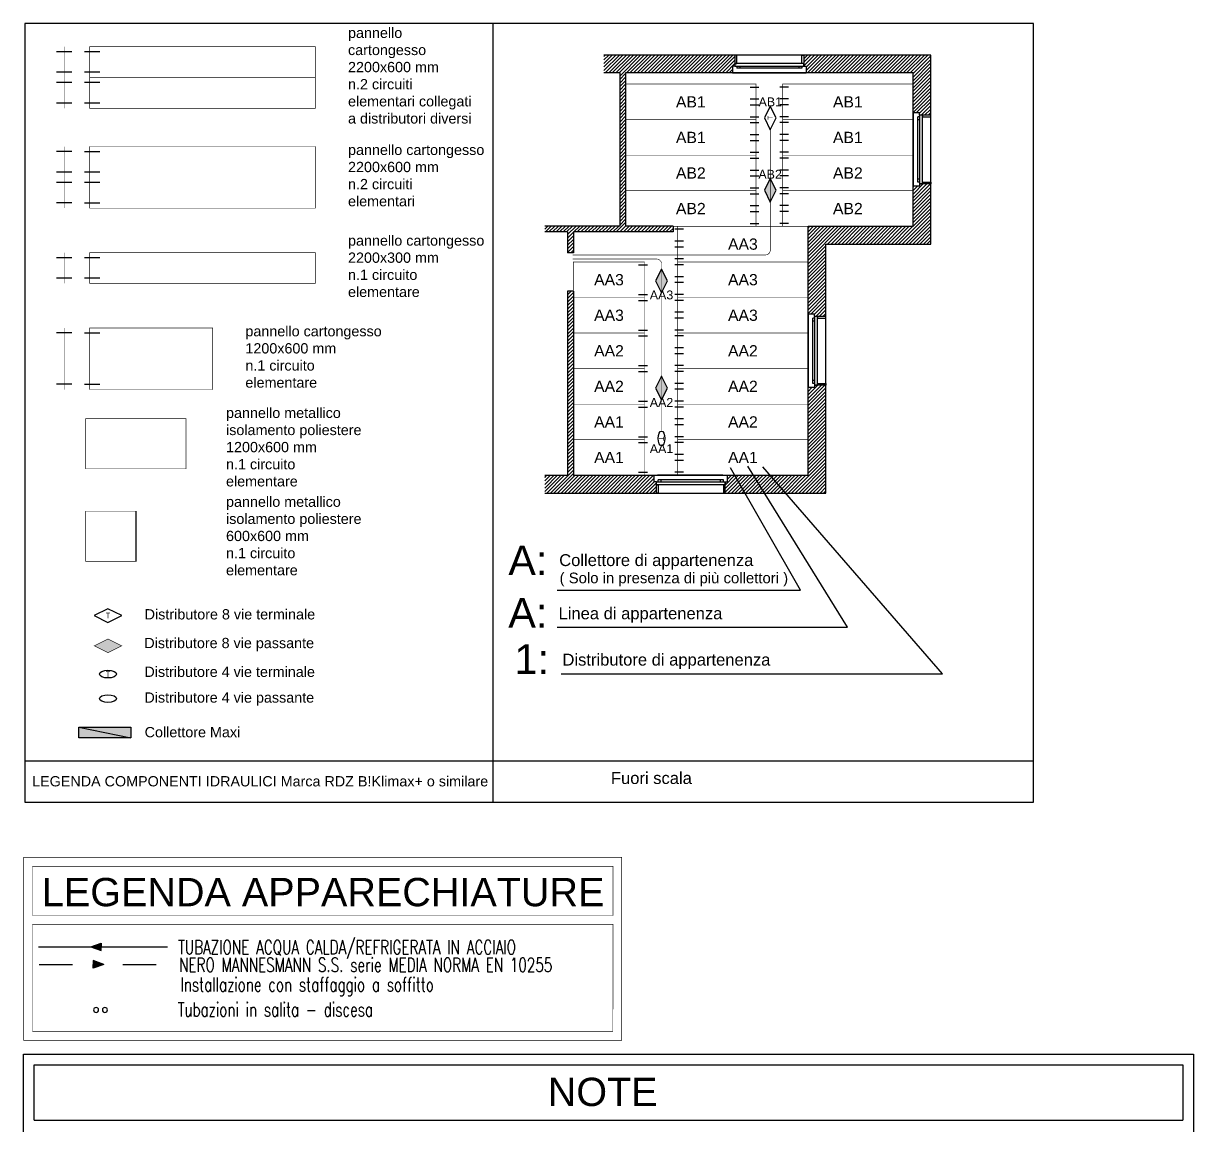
# Model space of a CAD drawing. Header units: millimetres. Extents: x 24747 to 137666, y -34589 to 43444.
# Drawn here: x 130200 to 134400, y 6826 to 10781 of the extents above; entities that cross this region are included whole.
import ezdxf
from ezdxf.enums import TextEntityAlignment as Align

# ---------------------------------------------------------------- set-up
doc = ezdxf.new("R2010")
doc.units = ezdxf.units.MM
doc.header["$LTSCALE"] = 10
for name, pattern in [('ACAD_ISO03W100', [30, 12, -18]), ('CONTINUA', [0]), ('TRATTEGGIATA', [19.049999999999997, 12.7, -6.35])]:
    doc.linetypes.add(name, pattern=pattern)
doc.layers.add('Pannelli', color=7, linetype='Continuous')
doc.styles.add('2', font='swisse.ttf')
doc.styles.add('ARIAL', font='arial.ttf')
doc.styles.add('ROMANS', font='romans')
doc.styles.get("Standard").update_dxf_attribs({"font": 'verdana.ttf'})

# ---------------------------------------------------------------- blocks, each defined once
blk = doc.blocks.new('FF')
at = {"linetype": 'CONTINUA'}
h = blk.add_hatch(color=1, dxfattribs=at)
h.paths.add_polyline_path([(-313.64443167183, -73.56078859161433), (-313.5919244399108, -73.56078859161433), (-313.5919244399108, -73.41320498281043)])
h.paths.add_polyline_path([(-313.5919244399108, -73.41320498281043), (-313.5919244399108, -73.56078859161433), (-313.5394172079917, -73.56078859161433)])
at = {"color": 1, "linetype": 'CONTINUA'}
for p, q in [((-313.5919244399108, -73.41320498281043), (-313.64443167183, -73.56078859161433)), ((-313.5919244399108, -73.41320498281043), (-313.5394172079917, -73.56078859161433)), ((-313.64443167183, -73.56078859161433), (-313.5919244399108, -73.56078859161433)), ((-313.5394172079917, -73.56078859161433), (-313.5919244399108, -73.56078859161433))]:
    blk.add_line(p, q, dxfattribs=at)

msp = doc.modelspace()

# ---------------------------------------------------------------- hatches: boundary and pattern name
at = {"layer": 'Pannelli'}
h = msp.add_hatch(dxfattribs=at)
h.set_pattern_fill('ANSI31', color=9, scale=2.835337213186576, style=0)
h.set_pattern_definition([(44.99999999999995, (127917.9634430216, 5952.973680935895), (-6.365513591003477, 6.36551359100347), [])])
h.paths.add_polyline_path([(132472.1281009751, 9095.646796941153), (132472.1281009751, 9136.05035222906), (132463.6220893355, 9136.05035222906), (132463.6220893355, 9159.441884237858), (132174.4176935947, 9159.441884237858), (132174.4176935947, 9819.695715436297), (132153.1526644957, 9819.695715436297), (132153.1526644957, 9159.441884237858), (132071.5012561918, 9159.441884237858), (132071.5012561918, 9095.646796941153)])
h.paths.add_polyline_path([(133080.3079331993, 9095.646796941153), (133080.3079331993, 9482.670326536543), (133039.9043779115, 9482.670326536543), (133039.9043779115, 9474.164314896996), (133016.5128459027, 9474.164314896996), (133016.5128459027, 9159.441884237858), (132727.3084501618, 9159.441884237858), (132727.3084501618, 9136.05035222906), (132718.8024385222, 9136.05035222906), (132718.8024385222, 9095.646796941153)])
h.paths.add_polyline_path([(133016.5128459027, 9737.850675723334), (133039.9043779115, 9737.850675723334), (133039.9043779115, 9729.344664083772), (133080.3079331993, 9729.344664083772), (133080.3079331993, 9988.778019085767), (133456.9625114331, 9988.778019085781), (133456.9625114331, 10204.60033737412), (133427.1914706946, 10204.60033737412), (133416.5589561452, 10204.60033737412), (133416.5589561452, 10196.09432573456), (133393.1674241363, 10196.09432573456), (133393.1674241363, 10052.57310638247), (133016.5128459027, 10052.57310638247)])
h.paths.add_polyline_path([(132174.4176935947, 10032.34600642529), (132531.8512656498, 10032.34600642529), (132531.8512656498, 10052.57310638247), (132361.7310328586, 10052.57310638247), (132361.7310328586, 10180.16328097456), (132361.7310328586, 10603.30190591298), (132745.6060480843, 10603.30190591298), (132745.6060480843, 10626.69343792178), (132754.1120597238, 10626.69343792178), (132754.1120597238, 10637.32595247123), (132754.1120597238, 10667.09699320969), (132283.7103084117, 10667.09699320969), (132283.7103084117, 10603.30190591299), (132340.4660037596, 10603.30190591298), (132340.4660037596, 10053.61103552419), (132071.5012561918, 10053.61103552419), (132071.5012561918, 10032.34600642529), (132153.1526644957, 10032.34600642529), (132153.1526644957, 9957.91840457914), (132174.4176935947, 9957.91840457914)])
h.paths.add_polyline_path([(133393.1674241363, 10603.30190591298), (133393.1674241363, 10459.78068656091), (133416.5589561452, 10459.78068656091), (133416.5589561452, 10451.27467492135), (133427.1914706946, 10451.27467492135), (133456.9625114331, 10451.27467492135), (133456.9625114331, 10667.09699320969), (133000.7863972711, 10667.09699320969), (133000.7863972711, 10637.32595247123), (133000.7863972711, 10626.69343792178), (133009.2924089107, 10626.69343792178), (133009.2924089107, 10603.30190591298)])
msp.add_hatch(color=256, dxfattribs=at).paths.add_polyline_path([(130454.8576956927, 8547.566253547691), (130503.9716556853, 8572.123233544033), (130553.085615678, 8547.566253547691), (130503.9716556853, 8523.009273551335)])
h = msp.add_hatch(color=256, dxfattribs=at)
edge = h.paths.add_edge_path()
edge.add_ellipse((130503.9716556853, 8358.318734221848), major_axis=(-30.69622499542421, 3.562193573890913e-11), ratio=0.4472135955002161, start_angle=0, end_angle=360.0000000001486)

# ---------------------------------------------------------------- linework, layer by layer
at = {"layer": 'Pannelli', "color": 7}
for p, q in [((130205.1690478005, 10780.63030520555), (130205.1690478005, 7986.99774443854)), ((131885.4821638252, 10780.63030520555), (130205.1690478005, 10780.63030520555)), ((133456.9625114331, 10667.09699320969), (132283.7103084117, 10667.09699320969)), ((133456.9625114331, 9988.778019085767), (133456.9625114331, 10667.09699320969)), ((132340.4660037596, 10603.30190591299), (132283.7103084117, 10603.30190591299)), ((132340.4660037596, 10603.30190591299), (132340.4660037596, 10053.61103552419)), ((133393.1674241363, 10603.30190591299), (132361.7310328586, 10603.30190591299)), ((132361.7310328586, 10603.30190591299), (132361.7310328586, 10053.61103552419)), ((133393.1674241363, 10052.57310638247), (133393.1674241363, 10603.30190591299)), ((132340.4660037596, 10053.61103552419), (132071.5012561918, 10053.61103552419)), ((132531.8512656498, 10053.61103552419), (132361.7310328586, 10053.61103552419)), ((132531.8512656498, 10053.61103552419), (132531.8512656498, 10032.34600642529)), ((133016.5128459027, 10052.57310638247), (133393.1674241363, 10052.57310638247)), ((133016.5128459027, 9159.441884237858), (133016.5128459027, 10052.57310638247)), ((132153.1526644957, 10032.34600642529), (132071.5012561918, 10032.34600642529)), ((132153.1526644957, 10032.34600642529), (132153.1526644957, 9957.91840457914)), ((132531.8512656498, 10032.34600642529), (132174.4176935947, 10032.34600642529)), ((132174.4176935947, 10032.34600642529), (132174.4176935947, 9957.91840457914)), ((132174.4176935947, 9957.91840457914), (132153.1526644957, 9957.91840457914)), ((133080.3079331993, 9095.646796941139), (133080.3079331993, 9988.778019085767)), ((133080.3079331993, 9988.778019085767), (133456.9625114331, 9988.778019085767)), ((132174.4176935947, 9819.695715436297), (132153.1526644957, 9819.695715436297)), ((132153.1526644957, 9819.695715436297), (132153.1526644957, 9159.441884237858)), ((132174.4176935947, 9819.695715436297), (132174.4176935947, 9159.441884237858)), ((132071.5012561918, 9159.441884237858), (132153.1526644957, 9159.441884237858)), ((132174.4176935947, 9159.441884237858), (133016.5128459027, 9159.441884237858)), ((132071.5012561918, 9095.646796941139), (133080.3079331993, 9095.646796941139)), ((130205.1690478005, 8134.33962441656), (131885.4821638252, 8134.33962441656)), ((130205.1690478005, 7986.99774443854), (131885.4821638252, 7986.99774443854))]:
    msp.add_line(p, q, dxfattribs=at)
at = {"layer": 'Pannelli'}
for p, q in [((133825.5636837805, 10780.63030520555), (131885.4821638294, 10780.63030520555)), ((131885.4821638294, 10780.63030520555), (131885.4821638294, 8134.33962441656)), ((133825.5636837805, 7986.99774443854), (133825.5636837805, 10780.63030520555)), ((132880.9359139492, 10484.23581489176), (132859.6708848504, 10441.70575669438)), ((132902.2009430479, 10441.70575669438), (132880.9359139492, 10484.23581489176)), ((132859.6708848504, 10441.70575669438), (132880.9359139492, 10399.17569849701)), ((132880.9359139492, 10399.17569849701), (132902.2009430479, 10441.70575669438)), ((132880.9309206374, 10224.54412117169), (132859.6658915387, 10182.01406297432)), ((132902.1959497362, 10182.01406297432), (132880.9309206374, 10224.54412117169)), ((132859.6658915387, 10182.01406297432), (132880.9309206374, 10139.48400477695)), ((132880.9309206374, 10139.48400477695), (132902.1959497362, 10182.01406297432)), ((132490.5924850936, 9899.099165243584), (132469.3274559949, 9856.569107046198)), ((132511.8575141924, 9856.569107046198), (132490.5924850936, 9899.099165243584)), ((132469.3274559949, 9856.569107046198), (132490.5924850936, 9814.039048848841)), ((132490.5924850936, 9814.039048848841), (132511.8575141924, 9856.569107046198)), ((132490.5924850936, 9514.855011093452), (132469.3274559949, 9472.324952896095)), ((132511.8575141924, 9472.324952896095), (132490.5924850936, 9514.855011093452)), ((132469.3274559949, 9472.324952896095), (132490.5924850936, 9429.794894698709)), ((132490.5924850936, 9429.794894698709), (132511.8575141924, 9472.324952896095)), ((132989.5779115834, 8747.355713989462), (132737.688563031, 9186.318594355813)), ((133157.5409241432, 8614.89553019718), (132800.5624221521, 9192.265668817963)), ((133499.3071114591, 8446.783012758046), (132854.2360202395, 9189.635857651003)), ((132116.238826167, 8747.355713989462), (132989.5779115834, 8747.355713989462)), ((130503.9716556853, 8680.385505133763), (130454.8576956927, 8655.828525137407)), ((130454.8576956927, 8655.828525137407), (130503.9716556853, 8631.27154514108)), ((130553.085615678, 8655.828525137407), (130503.9716556853, 8680.385505133763)), ((130503.9716556853, 8631.27154514108), (130553.085615678, 8655.828525137407)), ((132116.238826167, 8614.89553019718), (133157.5409241432, 8614.89553019718)), ((132130.1978415715, 8446.783012758046), (133499.3071114591, 8446.783012758046)), ((130399.1507156458, 8217.400063095422), (130399.1507156458, 8256.095113959203)), ((130399.1507156458, 8256.095113959203), (130585.3369233299, 8256.095113959203)), ((130399.1507156458, 8256.095113959203), (130585.3369233299, 8217.400063095422)), ((130585.3369233299, 8256.095113959203), (130585.3369233299, 8217.400063095422)), ((130585.3369233299, 8217.400063095422), (130399.1507156458, 8217.400063095422)), ((131885.4821638252, 8134.33962441656), (133825.5636837805, 8134.33962441656)), ((131885.4821638294, 8134.33962441656), (131885.4821638294, 7986.99774443854)), ((131885.4821638294, 7986.99774443854), (133825.5636837805, 7986.99774443854)), ((130200.7303870627, 7082.727210992201), (134400.1489692691, 7082.727210992201)), ((130200.7303870627, 2304.018645875611), (130200.7303870627, 7082.727210992201)), ((134400.1489692691, 7082.727210992201), (134400.1489692691, 2304.018645875611)), ((130238.8303870624, 6845.135068182029), (130238.8303870624, 7044.627210987393)), ((130238.8303870624, 7044.627210987393), (134362.0489692694, 7044.627210987393)), ((134362.0489692694, 7044.627210987393), (134362.0489692694, 6845.135068182029)), ((130238.8303870624, 6845.135068182029), (134362.0489692694, 6845.135068182029))]:
    msp.add_line(p, q, dxfattribs=at)
at = {"layer": 'Pannelli', "color": 4}
for p, q in [((130374.3845049589, 10679.02456476542, 1.943944315582127e-05), (130319.1312999671, 10679.02456476542, 1.943944315582127e-05)), ((130474.8305133476, 10678.88120620499, 1.943944315582127e-05), (130419.5773083558, 10678.88120620499, 1.943944315582127e-05)), ((130374.3845049589, 10605.35362477635, 1.943944315582127e-05), (130319.1312999671, 10605.35362477635, 1.943944315582127e-05)), ((130474.8305133476, 10605.21026621592, 1.943944315582127e-05), (130419.5773083558, 10605.21026621592, 1.943944315582127e-05)), ((130374.3845049589, 10568.51815478189, 1.943944315582127e-05), (130319.1312999671, 10568.51815478189, 1.943944315582127e-05)), ((130474.8305133476, 10568.37479622146, 1.943944315582127e-05), (130419.5773083558, 10568.37479622146, 1.943944315582127e-05)), ((130374.3845049589, 10494.84721479288, 1.943944315582127e-05), (130319.1312999671, 10494.84721479288, 1.943944315582127e-05)), ((130474.8305133476, 10494.70385623245, 1.943944315582127e-05), (130419.5773083558, 10494.70385623245, 1.943944315582127e-05)), ((130374.3845049589, 10320.52470431745, 1.943944315582127e-05), (130319.1312999671, 10320.52470431745, 1.943944315582127e-05)), ((130474.8305133476, 10320.38134575703, 1.943944315582127e-05), (130419.5773083558, 10320.38134575703, 1.943944315582127e-05)), ((130374.3845049589, 10246.85376432837, 1.943944315582127e-05), (130319.1312999671, 10246.85376432837, 1.943944315582127e-05)), ((130374.3845049589, 10210.01829433392, 1.943944315582127e-05), (130319.1312999671, 10210.01829433392, 1.943944315582127e-05)), ((130474.8305133476, 10246.71040576796, 1.943944315582127e-05), (130419.5773083558, 10246.71040576796, 1.943944315582127e-05)), ((130474.8305133476, 10209.87493577351, 1.943944315582127e-05), (130419.5773083558, 10209.87493577351, 1.943944315582127e-05)), ((130374.3845049589, 10136.3473543449, 1.943944315582127e-05), (130319.1312999671, 10136.3473543449, 1.943944315582127e-05)), ((130474.8305133476, 10136.20399578449, 1.943944315582127e-05), (130419.5773083558, 10136.20399578449, 1.943944315582127e-05)), ((130374.507917713, 9939.791937107126, 9.719721577903148e-06), (130319.2547127213, 9939.791937107126, 9.719721577903148e-06)), ((130474.8305133471, 9939.791937107097, 9.719721577910636e-06), (130419.5773083552, 9939.791937107097, 9.719721577910636e-06)), ((132408.3330136802, 9914.35041724136), (132440.2305573282, 9914.35041724136)), ((130374.507917713, 9866.120997118087, 9.719721577903148e-06), (130319.2547127213, 9866.120997118087, 9.719721577903148e-06)), ((130474.8305133471, 9866.120997118043, 9.719721577910636e-06), (130419.5773083552, 9866.120997118043, 9.719721577910636e-06)), ((132408.3330136802, 9808.025271747938), (132440.2305573282, 9808.025271747938)), ((132408.3330136802, 9786.760242649216), (132440.2305573282, 9786.760242649216)), ((130374.3845049589, 9669.852297001278), (130319.1312999671, 9669.852297001278)), ((130474.8305133476, 9669.708938440825), (130419.5773083558, 9669.708938440825)), ((132408.3330136802, 9680.435097155794), (132440.2305573282, 9680.435097155794)), ((132408.3330136802, 9659.170068057058), (132440.2305573282, 9659.170068057058)), ((132408.3330136802, 9552.844922563621), (132440.2305573282, 9552.844922563621)), ((132408.3330136802, 9531.5798934649), (132440.2305573282, 9531.5798934649)), ((130374.3845049589, 9485.67494702874), (130319.1312999671, 9485.67494702874)), ((130474.8305133476, 9485.531588468286), (130419.5773083558, 9485.531588468286)), ((132408.3330136802, 9425.254747971478), (132440.2305573282, 9425.254747971478)), ((132408.3330136802, 9403.989718872755), (132440.2305573282, 9403.989718872755)), ((132408.3330136802, 9297.66457337932), (132440.2305573282, 9297.66457337932)), ((132408.3330136802, 9276.399544280612), (132440.2305573282, 9276.399544280612)), ((132408.3330136802, 9170.074398787176), (132440.2305573282, 9170.074398787176))]:
    msp.add_line(p, q, dxfattribs=at)
at = {"layer": 'Pannelli', "color": 140, "linetype": 'Continuous'}
for p, q in [((132745.6060480843, 10626.69343792178), (132745.6060480843, 10603.30190591299)), ((132754.1120597238, 10626.69343792178), (132745.6060480843, 10626.69343792178)), ((132754.1120597238, 10667.09699320969), (132754.1120597238, 10626.69343792178)), ((132760.4915684535, 10667.09699320969), (132754.1120597238, 10667.09699320969)), ((132754.1120597238, 10667.09699320969), (132754.1120597238, 10637.32595247123)), ((132754.1120597238, 10637.32595247123), (132760.4915684535, 10637.32595247123)), ((133000.7863972711, 10637.32595247123), (132754.1120597238, 10637.32595247123)), ((132754.1120597238, 10637.32595247123), (132754.1120597238, 10626.69343792178)), ((132754.1120597238, 10626.69343792178), (133000.7863972711, 10626.69343792178)), ((132760.4915684535, 10667.09699320969), (132758.3650655437, 10667.09699320969)), ((132760.4915684535, 10637.32595247123), (132760.4915684535, 10667.09699320969)), ((132760.4915684535, 10626.69343792178), (132760.4915684535, 10620.3139291921)), ((132771.124083003, 10626.69343792178), (132771.124083003, 10620.3139291921)), ((132983.774373992, 10626.69343792178), (132983.774373992, 10620.3139291921)), ((132994.4068885414, 10667.09699320969), (133000.7863972711, 10667.09699320969)), ((132994.4068885414, 10637.32595247123), (132994.4068885414, 10667.09699320969)), ((133000.7863972711, 10637.32595247123), (132994.4068885414, 10637.32595247123)), ((132994.4068885414, 10626.69343792178), (132994.4068885414, 10620.3139291921)), ((133000.7863972711, 10667.09699320969), (133000.7863972711, 10626.69343792178)), ((133000.7863972711, 10667.09699320969), (133000.7863972711, 10637.32595247123)), ((133000.7863972711, 10626.69343792178), (133000.7863972711, 10637.32595247123)), ((133000.7863972711, 10626.69343792178), (133009.2924089107, 10626.69343792178)), ((133009.2924089107, 10626.69343792178), (133009.2924089107, 10603.30190591299)), ((132745.6060480843, 10603.30190591299), (133009.2924089107, 10603.30190591299)), ((132992.2803856315, 10603.30190591299), (132758.3650655437, 10603.30190591299)), ((132994.4068885414, 10620.3139291921), (132760.4915684535, 10620.3139291921)), ((133416.5589561452, 10459.78068656092), (133393.1674241363, 10459.78068656092)), ((133393.1674241363, 10459.78068656092), (133393.1674241363, 10196.09432573456)), ((133416.5589561452, 10451.27467492133), (133416.5589561452, 10459.78068656092)), ((133393.1674241363, 10213.10634901367), (133393.1674241363, 10447.02166910157)), ((133416.5589561452, 10444.89516619167), (133410.1794474155, 10444.89516619167)), ((133410.1794474155, 10210.97984610378), (133410.1794474155, 10444.89516619167)), ((133416.5589561452, 10434.26265164222), (133410.1794474155, 10434.26265164222)), ((133456.9625114331, 10451.27467492133), (133416.5589561452, 10451.27467492133)), ((133427.1914706946, 10451.27467492133), (133416.5589561452, 10451.27467492133)), ((133416.5589561452, 10451.27467492133), (133416.5589561452, 10204.6003373741)), ((133427.1914706946, 10451.27467492133), (133427.1914706946, 10444.89516619167)), ((133427.1914706946, 10204.6003373741), (133427.1914706946, 10451.27467492133)), ((133456.9625114331, 10451.27467492133), (133427.1914706946, 10451.27467492133)), ((133427.1914706946, 10444.89516619167), (133456.9625114331, 10444.89516619167)), ((133456.9625114331, 10444.89516619167), (133456.9625114331, 10451.27467492133)), ((133456.9625114331, 10444.89516619167), (133456.9625114331, 10447.02166910157)), ((133416.5589561452, 10221.61236065323), (133410.1794474155, 10221.61236065323)), ((133416.5589561452, 10210.97984610378), (133410.1794474155, 10210.97984610378)), ((133427.1914706946, 10204.6003373741), (133427.1914706946, 10210.97984610378)), ((133427.1914706946, 10210.97984610378), (133456.9625114331, 10210.97984610378)), ((133456.9625114331, 10210.97984610378), (133456.9625114331, 10204.6003373741)), ((133416.5589561452, 10196.09432573456), (133393.1674241363, 10196.09432573456)), ((133456.9625114331, 10204.6003373741), (133416.5589561452, 10204.6003373741)), ((133416.5589561452, 10204.6003373741), (133416.5589561452, 10196.09432573456)), ((133416.5589561452, 10204.6003373741), (133427.1914706946, 10204.6003373741)), ((133456.9625114331, 10204.6003373741), (133427.1914706946, 10204.6003373741)), ((133016.5128459027, 9737.850675723334), (133016.5128459027, 9474.164314896967)), ((133039.9043779115, 9737.850675723334), (133016.5128459027, 9737.850675723334)), ((133016.5128459027, 9491.17633817609), (133016.5128459027, 9725.091658263984)), ((133033.5248691818, 9489.049835266218), (133033.5248691818, 9722.965155354112)), ((133039.9043779115, 9722.965155354112), (133033.5248691818, 9722.965155354112)), ((133039.9043779115, 9712.332640804649), (133033.5248691818, 9712.332640804649)), ((133039.9043779115, 9729.344664083786), (133039.9043779115, 9737.850675723334)), ((133039.9043779115, 9729.344664083786), (133039.9043779115, 9482.670326536543)), ((133050.5368924609, 9729.344664083786), (133039.9043779115, 9729.344664083786)), ((133080.3079331993, 9729.344664083786), (133039.9043779115, 9729.344664083786)), ((133080.3079331993, 9729.344664083786), (133050.5368924609, 9729.344664083786)), ((133050.5368924609, 9482.670326536543), (133050.5368924609, 9729.344664083786)), ((133050.5368924609, 9729.344664083786), (133050.5368924609, 9722.965155354097)), ((133050.5368924609, 9722.965155354097), (133080.3079331993, 9722.965155354097)), ((133080.3079331993, 9722.965155354097), (133080.3079331993, 9729.344664083786)), ((133080.3079331993, 9722.965155354097), (133080.3079331993, 9725.091658263984)), ((133039.9043779115, 9499.682349815666), (133033.5248691818, 9499.682349815666)), ((133039.9043779115, 9474.164314896967), (133016.5128459027, 9474.164314896967)), ((133039.9043779115, 9489.049835266218), (133033.5248691818, 9489.049835266218)), ((133039.9043779115, 9482.670326536543), (133050.5368924609, 9482.670326536543)), ((133039.9043779115, 9482.670326536543), (133039.9043779115, 9474.164314896967)), ((133080.3079331993, 9482.670326536543), (133039.9043779115, 9482.670326536543)), ((133050.5368924609, 9489.049835266218), (133080.3079331993, 9489.049835266218)), ((133050.5368924609, 9482.670326536543), (133050.5368924609, 9489.049835266218)), ((133080.3079331993, 9482.670326536543), (133050.5368924609, 9482.670326536543)), ((133080.3079331993, 9489.049835266218), (133080.3079331993, 9482.670326536543)), ((132463.6220893355, 9159.441884237858), (132727.3084501618, 9159.441884237858)), ((132463.6220893355, 9136.05035222906), (132463.6220893355, 9159.441884237858)), ((132710.2964268827, 9159.441884237858), (132476.3811067948, 9159.441884237858)), ((132727.3084501618, 9136.05035222906), (132727.3084501618, 9159.441884237858)), ((132472.1281009751, 9136.05035222906), (132463.6220893355, 9136.05035222906)), ((132472.1281009751, 9136.05035222906), (132718.8024385222, 9136.05035222906)), ((132472.1281009751, 9125.417837679612), (132472.1281009751, 9136.05035222906)), ((132472.1281009751, 9095.646796941153), (132472.1281009751, 9136.05035222906)), ((132472.1281009751, 9095.646796941153), (132472.1281009751, 9125.417837679612)), ((132718.8024385222, 9125.417837679612), (132472.1281009751, 9125.417837679612)), ((132472.1281009751, 9125.417837679612), (132478.5076097047, 9125.417837679612)), ((132712.4229297925, 9142.429860958735), (132478.5076097047, 9142.429860958735)), ((132478.5076097047, 9136.05035222906), (132478.5076097047, 9142.429860958735)), ((132478.5076097047, 9125.417837679612), (132478.5076097047, 9095.646796941153)), ((132489.1401242542, 9136.05035222906), (132489.1401242542, 9142.429860958735)), ((132701.7904152431, 9136.05035222906), (132701.7904152431, 9142.429860958735)), ((132712.4229297925, 9136.05035222906), (132712.4229297925, 9142.429860958735)), ((132712.4229297925, 9125.417837679612), (132712.4229297925, 9095.646796941153)), ((132718.8024385222, 9125.417837679612), (132712.4229297925, 9125.417837679612)), ((132718.8024385222, 9136.05035222906), (132718.8024385222, 9125.417837679612)), ((132718.8024385222, 9136.05035222906), (132727.3084501618, 9136.05035222906)), ((132718.8024385222, 9095.646796941153), (132718.8024385222, 9136.05035222906)), ((132718.8024385222, 9095.646796941153), (132718.8024385222, 9125.417837679612)), ((132478.5076097047, 9095.646796941153), (132472.1281009751, 9095.646796941153)), ((132478.5076097047, 9095.646796941153), (132476.3811067948, 9095.646796941153)), ((132712.4229297925, 9095.646796941153), (132718.8024385222, 9095.646796941153))]:
    msp.add_line(p, q, dxfattribs=at)
at = {"layer": 'Pannelli', "color": 1}
for p, q in [((132808.296643931, 10552.30129020151), (132840.194187579, 10552.30129020151)), ((132946.601813064, 10552.30129020151), (132914.7042694159, 10552.30129020151)), ((132808.296643931, 10509.77123200412), (132840.194187579, 10509.77123200412)), ((132946.601813064, 10509.77123200412), (132914.7042694159, 10509.77123200412)), ((132808.296643931, 10488.50620290546), (132840.194187579, 10488.50620290546)), ((132946.601813064, 10488.50620290546), (132914.7042694159, 10488.50620290546)), ((132808.296643931, 10445.97614470807), (132840.194187579, 10445.97614470807)), ((132808.296643931, 10424.71111560943), (132840.194187579, 10424.71111560943)), ((132946.601813064, 10445.97614470807), (132914.7042694159, 10445.97614470807)), ((132946.601813064, 10424.71111560943), (132914.7042694159, 10424.71111560943)), ((132808.296643931, 10382.18105741201), (132840.194187579, 10382.18105741201)), ((132946.601813064, 10382.18105741201), (132914.7042694159, 10382.18105741201)), ((132808.296643931, 10360.91602831336), (132840.194187579, 10360.91602831336)), ((132946.601813064, 10360.91602831336), (132914.7042694159, 10360.91602831336)), ((132808.296643931, 10318.38597011599), (132840.194187579, 10318.38597011599)), ((132808.296643931, 10297.12094101733), (132840.194187579, 10297.12094101733)), ((132946.601813064, 10318.38597011599), (132914.7042694159, 10318.38597011599)), ((132946.601813064, 10297.12094101733), (132914.7042694159, 10297.12094101733)), ((132808.296643931, 10254.59088281992), (132840.194187579, 10254.59088281992)), ((132946.601813064, 10254.59088281992), (132914.7042694159, 10254.59088281992)), ((132808.296643931, 10233.32585372128), (132840.194187579, 10233.32585372128)), ((132946.601813064, 10233.32585372128), (132914.7042694159, 10233.32585372128)), ((132808.296643931, 10190.7957955239), (132840.194187579, 10190.7957955239)), ((132808.296643931, 10169.53076642524), (132840.194187579, 10169.53076642524)), ((132946.601813064, 10190.7957955239), (132914.7042694159, 10190.7957955239)), ((132946.601813064, 10169.53076642524), (132914.7042694159, 10169.53076642524)), ((132808.296643931, 10127.00070822785), (132840.194187579, 10127.00070822785)), ((132946.601813064, 10127.00070822785), (132914.7042694159, 10127.00070822785)), ((132808.296643931, 10105.73567912919), (132840.194187579, 10105.73567912919)), ((132946.601813064, 10105.73567912919), (132914.7042694159, 10105.73567912919)), ((132569.9472348302, 10041.94059183315), (132538.0496911822, 10041.94059183315)), ((132808.296643931, 10063.2056209318), (132840.194187579, 10063.2056209318)), ((132946.601813064, 10063.2056209318), (132914.7042694159, 10063.2056209318)), ((132569.9472348302, 9999.410533635753), (132538.0496911822, 9999.410533635753)), ((132569.9472348302, 9978.14550453709), (132538.0496911822, 9978.14550453709)), ((132569.9472348302, 9935.615446339718), (132538.0496911822, 9935.615446339718)), ((132569.9472348302, 9914.350417241068), (132538.0496911822, 9914.350417241068)), ((132569.9472348302, 9871.820359043668), (132538.0496911822, 9871.820359043668)), ((132569.9472348302, 9850.555329945004), (132538.0496911822, 9850.555329945004)), ((132569.9472348302, 9808.025271747632), (132538.0496911822, 9808.025271747632)), ((132569.9472348302, 9786.760242648968), (132538.0496911822, 9786.760242648968)), ((132569.9472348302, 9744.230184451582), (132538.0496911822, 9744.230184451582)), ((132569.9472348302, 9722.965155352918), (132538.0496911822, 9722.965155352918)), ((132569.9472348302, 9680.435097155532), (132538.0496911822, 9680.435097155532)), ((132569.9472348302, 9659.170068056897), (132538.0496911822, 9659.170068056897)), ((132569.9472348302, 9616.640009859482), (132538.0496911822, 9616.640009859482)), ((132569.9472348302, 9595.374980760818), (132538.0496911822, 9595.374980760818)), ((132569.9472348302, 9552.844922563461), (132538.0496911822, 9552.844922563461)), ((132569.9472348302, 9531.579893464797), (132538.0496911822, 9531.579893464797)), ((132569.9472348302, 9489.049835267397), (132538.0496911822, 9489.049835267397)), ((132569.9472348302, 9467.784806168747), (132538.0496911822, 9467.784806168747)), ((132569.9472348302, 9425.254747971361), (132538.0496911822, 9425.254747971361)), ((132569.9472348302, 9403.989718872712), (132538.0496911822, 9403.989718872712)), ((132569.9472348302, 9361.459660675311), (132538.0496911822, 9361.459660675311)), ((132569.9472348302, 9340.194631576647), (132538.0496911822, 9340.194631576647)), ((132569.9472348302, 9297.66457337929), (132538.0496911822, 9297.66457337929)), ((132569.9472348302, 9276.399544280626), (132538.0496911822, 9276.399544280626)), ((132569.9472348302, 9233.869486083211), (132538.0496911822, 9233.869486083211)), ((132569.9472348302, 9212.604456984576), (132538.0496911822, 9212.604456984576)), ((132569.9472348302, 9170.07439878719), (132538.0496911822, 9170.07439878719))]:
    msp.add_line(p, q, dxfattribs=at)
at = {"layer": 'Pannelli', "color": 2}
msp.add_line((130603.7980696561, 9030.535105253552), (130603.7980696561, 8850.535105253552), dxfattribs=at)
at = {"layer": 'Pannelli', "color": 6}
msp.add_line((130254.4637522703, 7467.824834902956), (130717.164665911, 7467.824834902956), dxfattribs=at)
at = {"layer": 'Pannelli', "color": 6, "linetype": 'ACAD_ISO03W100'}
msp.add_line((130256.89357945, 7404.635280091501), (130721.0178743839, 7404.635280091501), dxfattribs=at)
at = {"layer": 'Pannelli', "color": 4, "ltscale": 0.1, "const_width": 2, "elevation": 1.943944315582127e-05}
for points in [[(130346.757902463, 10697.29894120216), (130346.757902463, 10476.28612123511)], [(130346.757902463, 10338.7990807542), (130346.757902463, 10117.78626078714)]]:
    msp.add_lwpolyline(points, dxfattribs=at)
at = {"layer": 'Pannelli', "color": 4, "const_width": 2}
for points, elevation in [([(131248.3753832323, 10476.28612123519), (130437.9950433531, 10476.28612123519), (130437.9950433531, 10697.29894120219), (131248.3753832323, 10697.29894120219), (131248.3753832323, 10476.28612123519)], 1.943944315582127e-05), ([(131248.3753832323, 10117.78626078724), (130437.9950433531, 10117.78626078724), (130437.9950433531, 10338.79908075424), (131248.3753832323, 10338.79908075423), (131248.3753832323, 10117.78626078724)], 1.943944315582127e-05), ([(130346.757902461, 9958.209672104356), (130346.757902461, 9847.703262120856)], 9.719721577903148e-06), ([(131248.3753832318, 9847.703262120813), (130437.9950433527, 9847.703262120813), (130437.9950433527, 9958.209672104298), (131248.3753832318, 9958.209672104298), (131248.3753832318, 9847.703262120813)], 9.719721577910636e-06)]:
    msp.add_lwpolyline(points, dxfattribs=dict(at, elevation=elevation))
at = {"layer": 'Pannelli', "color": 4, "linetype": 'TRATTEGGIATA', "ltscale": 0.01, "const_width": 2, "elevation": 1.943944315582127e-05}
msp.add_lwpolyline([(130437.9950433531, 10586.79253121869), (131248.3753832323, 10586.79253121869)], dxfattribs=at)
at = {"layer": 'Pannelli', "color": 1, "const_width": 2}
for points in [[(132361.7310328586, 10435.34363015874), (132829.5616730297, 10435.34363015874), (132829.5616730297, 10562.93380475081), (132361.7310328586, 10562.93380475081), (132361.7310328586, 10435.34363015874)], [(133393.1674241363, 10435.34363015874), (132925.3367839652, 10435.34363015874), (132925.3367839652, 10562.93380475081), (133393.1674241363, 10562.93380475081), (133393.1674241363, 10435.34363015874)], [(132361.7310328586, 10307.75345556664), (132829.5616730297, 10307.75345556664), (132829.5616730297, 10435.34363015874), (132361.7310328586, 10435.34363015874), (132361.7310328586, 10307.75345556664)], [(133393.1674241363, 10307.75345556664), (132925.3367839652, 10307.75345556664), (132925.3367839652, 10435.34363015874), (133393.1674241363, 10435.34363015874), (133393.1674241363, 10307.75345556664)], [(132361.7310328586, 10180.16328097456), (132829.5616730297, 10180.16328097456), (132829.5616730297, 10307.75345556664), (132361.7310328586, 10307.75345556664), (132361.7310328586, 10180.16328097456)], [(133393.1674241363, 10180.16328097456), (132925.3367839652, 10180.16328097456), (132925.3367839652, 10307.75345556664), (133393.1674241363, 10307.75345556664), (133393.1674241363, 10180.16328097456)], [(132361.7310328586, 10052.57310638247), (132829.5616730297, 10052.57310638247), (132829.5616730297, 10180.16328097456), (132361.7310328586, 10180.16328097456), (132361.7310328586, 10052.57310638247)], [(133393.1674241363, 10052.57310638247), (132925.3367839652, 10052.57310638247), (132925.3367839652, 10180.16328097456), (133393.1674241363, 10180.16328097456), (133393.1674241363, 10052.57310638247)], [(133016.5128459027, 9924.982931790386), (132548.6822057315, 9924.982931790386), (132548.6822057315, 10052.57310638247), (133016.5128459027, 10052.57310638247), (133016.5128459027, 9924.982931790386)], [(133016.5128459027, 9797.392757198286), (132548.6822057315, 9797.392757198286), (132548.6822057315, 9924.982931790386), (133016.5128459027, 9924.982931790386), (133016.5128459027, 9797.392757198286)], [(133016.5128459027, 9669.8025826062), (132548.6822057315, 9669.8025826062), (132548.6822057315, 9797.3927571983), (133016.5128459027, 9797.3927571983), (133016.5128459027, 9669.8025826062)], [(133016.5128459027, 9542.212408014115), (132548.6822057315, 9542.212408014115), (132548.6822057315, 9669.8025826062), (133016.5128459027, 9669.8025826062), (133016.5128459027, 9542.212408014115)], [(133016.5128459027, 9414.62223342203), (132548.6822057315, 9414.62223342203), (132548.6822057315, 9542.212408014115), (133016.5128459027, 9542.212408014115), (133016.5128459027, 9414.62223342203)], [(133016.5128459027, 9287.032058829944), (132548.6822057315, 9287.032058829944), (132548.6822057315, 9414.62223342203), (133016.5128459027, 9414.62223342203), (133016.5128459027, 9287.032058829944)], [(133016.5128459027, 9159.441884237858), (132548.6822057315, 9159.441884237858), (132548.6822057315, 9287.032058829944), (133016.5128459027, 9287.032058829944), (133016.5128459027, 9159.441884237858)]]:
    msp.add_lwpolyline(points, dxfattribs=at)
at = {"layer": 'Pannelli', "color": 6, "linetype": 'Continuous', "ltscale": 0.01, "const_width": 2}
for points in [[(132426.712282935, 9949.89277766602), (132863.2859397971, 9949.89277766602, 0.414213562373095), (132880.9359139492, 9967.542751818102), (132880.9359139492, 10399.17569849701)], [(132426.712282935, 9935.223685473342), (132472.9433202409, 9935.223685473342, -0.4142001321801279), (132490.5932943743, 9917.57452063918), (132490.6175222384, 9318.104444353805)]]:
    msp.add_lwpolyline(points, format="xyb", dxfattribs=at)
at = {"layer": 'Pannelli', "color": 6, "linetype": 'TRATTEGGIATA', "ltscale": 0.01, "const_width": 2}
for points in [[(132426.712282935, 9949.89277766602), (132171.5319337507, 9949.89277766602)], [(132426.712282935, 9935.223685473342), (132171.5319337507, 9935.223685473342)]]:
    msp.add_lwpolyline(points, dxfattribs=at)
at = {"layer": 'Pannelli', "color": 4, "const_width": 2}
for points in [[(132429.5980427789, 9797.39275719862), (132174.4176935947, 9797.39275719862), (132174.4176935947, 9924.98293179075), (132429.5980427789, 9924.98293179075), (132429.5980427789, 9797.39275719862)], [(132429.5980427789, 9669.802582606462), (132174.4176935947, 9669.802582606462), (132174.4176935947, 9797.39275719862), (132429.5980427789, 9797.39275719862), (132429.5980427789, 9669.802582606462)], [(130437.9950433531, 9688.126673438055), (130880.0206832872, 9688.126673438055), (130880.0206832872, 9467.113853470939), (130437.9950433531, 9467.113853470939), (130437.9950433531, 9688.126673438055)], [(132429.5980427789, 9542.212408014304), (132174.4176935947, 9542.212408014304), (132174.4176935947, 9669.802582606448), (132429.5980427789, 9669.802582606448), (132429.5980427789, 9542.212408014304)], [(132429.5980427789, 9414.622233422146), (132174.4176935947, 9414.622233422146), (132174.4176935947, 9542.212408014304), (132429.5980427789, 9542.212408014304), (132429.5980427789, 9414.622233422146)], [(132429.5980427789, 9287.032058829987), (132174.4176935947, 9287.032058829987), (132174.4176935947, 9414.622233422146), (132429.5980427789, 9414.622233422146), (132429.5980427789, 9287.032058829987)], [(132429.5980427789, 9159.441884237858), (132174.4176935947, 9159.441884237858), (132174.4176935947, 9287.032058830002), (132429.5980427789, 9287.032058830002), (132429.5980427789, 9159.441884237858)]]:
    msp.add_lwpolyline(points, dxfattribs=at)
at = {"layer": 'Pannelli', "color": 4, "ltscale": 0.1, "const_width": 2}
msp.add_lwpolyline([(130346.757902463, 9688.12667343804), (130346.757902463, 9467.113853470983)], dxfattribs=at)
at = {"layer": 'Pannelli', "color": 2, "const_width": 2}
msp.add_lwpolyline([(130423.7980696561, 9182.316723667143), (130783.7980696561, 9182.316723667143), (130783.7980696561, 9362.316723667143), (130423.7980696561, 9362.316723667143)], close=True, dxfattribs=at)
msp.add_lwpolyline([(130603.7980696561, 9030.535105253553), (130423.7980696561, 9030.535105253553), (130423.7980696561, 8850.535105253553), (130603.7980696561, 8850.535105253553)], dxfattribs=at)
at = {"layer": 'Pannelli', "const_width": 2}
msp.add_lwpolyline([(130454.8576956927, 8547.566253547691), (130503.9716556853, 8572.123233544033), (130553.085615678, 8547.566253547691), (130503.9716556853, 8523.009273551335), (130454.8576956927, 8547.566253547691)], dxfattribs=at)
at = {"layer": 'Pannelli', "const_width": 2, "elevation": 9.817387583937387e-09}
msp.add_lwpolyline([(130201.3730266739, 7788.177170812593), (132347.8088666007, 7788.177170812593), (132347.8088666007, 7132.215247847595), (130201.3730266739, 7132.215247847595)], close=True, dxfattribs=at)
for points in [[(130233.1936124295, 7579.898261047525), (130233.2028519672, 7756.427170812825), (132316.1384917044, 7756.427170812825), (132316.1292477616, 7579.814095186161), (132316.1292477616, 7579.814095186161), (130233.1936124295, 7579.898261047525)], [(130233.1919506334, 7548.148261091064), (130233.0434015684, 7163.965247847362), (132315.9790413075, 7163.965247847362), (132316.1275859654, 7548.064095229758), (132316.1275859654, 7548.064095229758), (130233.1919506334, 7548.148261091064)]]:
    msp.add_lwpolyline(points, dxfattribs=at)
at = {"layer": 'Pannelli', "color": 1}
for centre, start, end in [((130461.2038350042, 7240.953651939486), 90, 270), ((130461.2038350042, 7240.953651939486), 270, 90), ((130492.9538350061, 7240.953651939486), 90, 270), ((130492.9538350061, 7240.953651939486), 270, 90)]:
    msp.add_arc(centre, 8.929687499981599, start, end, dxfattribs=at)
at = {"layer": 'Pannelli'}
for centre, major_axis, ratio in [((132490.6175222384, 9291.523157980431), (3.08515707365404e-11, 26.58128637335935), 0.4472135955002158), ((130503.9716556853, 8445.842319345935), (-30.69622499542421, 3.562193573890913e-11), 0.4472135955002161), ((130503.9716556853, 8358.318734221848), (-30.69622499542421, 3.562193573890913e-11), 0.4472135955002161), ((130503.9716556853, 8358.318734221848), (-30.69622499542421, 3.562193573890913e-11), 0.4472135955002161)]:
    msp.add_ellipse(centre, major_axis=major_axis, ratio=ratio, dxfattribs=at)
for points in [[(132859.6658915388, 10182.01406297432), (132880.9309206374, 10224.54412117172), (132880.9309206374, 10139.48400477695), (132902.1959497362, 10182.01406297432)], [(132880.9309206374, 10224.54412117172), (132880.9309206374, 10139.48400477695), (132859.6658915388, 10182.01406297432), (132880.9309206374, 10224.54412117172)], [(132880.9309206374, 10139.48400477695), (132859.6658915388, 10182.01406297432), (132880.9309206374, 10224.54412117172), (132880.9309206374, 10139.48400477695)], [(132490.5924850936, 9814.039048848841), (132469.3274559949, 9856.569107046198), (132490.5924850936, 9899.099165243584), (132490.5924850936, 9814.039048848841)], [(132490.5924850936, 9899.099165243584), (132490.5924850936, 9814.039048848841), (132469.3274559949, 9856.569107046198), (132490.5924850936, 9899.099165243584)], [(132469.3274559949, 9856.569107046198), (132490.5924850936, 9899.099165243584), (132490.5924850936, 9814.039048848841), (132511.8575141924, 9856.569107046198)], [(132469.3274559949, 9472.324952896095), (132490.5924850936, 9514.855011093481), (132490.5924850936, 9429.794894698709), (132511.8575141924, 9472.324952896095)], [(132490.5924850936, 9514.855011093481), (132490.5924850936, 9429.794894698709), (132469.3274559949, 9472.324952896095), (132490.5924850936, 9514.855011093481)], [(132490.5924850936, 9429.794894698709), (132469.3274559949, 9472.324952896095), (132490.5924850936, 9514.855011093481), (132490.5924850936, 9429.794894698709)]]:
    msp.add_solid(points, dxfattribs=at)
at = {"layer": 'Pannelli', "color": 1}
msp.add_solid([(130399.1507156458, 8217.400063095422), (130585.3369233302, 8217.400063095218), (130399.1507156458, 8256.095113959203)], dxfattribs=at)
at = {"layer": 'Pannelli', "color": 5}
msp.add_solid([(130399.1507156458, 8256.095113959203), (130585.3369233299, 8256.095113959203), (130585.3369233289, 8217.400063095422)], dxfattribs=at)

# ---------------------------------------------------------------- block references
at = {"layer": 'Pannelli', "color": 1, "linetype": 'CONTINUA', "yscale": 253.999999999378, "zscale": 253.999999999378}
for p, xscale, rotation in [((111795.4603057803, -72184.52397263951), -253.999999999378, 90), ((149135.4013612011, -72247.71352745283), 253.999999999378, 270)]:
    msp.add_blockref('FF', p, dxfattribs=dict(at, xscale=xscale, rotation=rotation))

# ---------------------------------------------------------------- texts
at = {"layer": 'Pannelli', "style": 'ARIAL'}
for s, height, p in [('AB1', 40.40355528751135, (132595.646352939, 10499.1387174554)), ('AB1', 31.89754364802999, (132880.948664867, 10499.10666433334)), ('AB1', 40.40355528751135, (133159.2456369874, 10499.1387174554)), ('AB1', 40.40355528751135, (132595.646352939, 10371.54854286092)), ('AB1', 40.40355528751135, (133159.2456369874, 10371.54854286092)), ('AB2', 40.40355528751135, (132595.646352939, 10243.95836827053)), ('AB2', 31.89754364802999, (132880.2245979881, 10239.4049839875)), ('AB2', 40.40355528751135, (133159.2456369874, 10243.95836827053)), ('AB2', 40.40355528751135, (132595.6463529441, 10116.36819368015)), ('AB2', 40.40355528751135, (133159.2456369874, 10116.36819368015)), ('AA3', 40.40355528751135, (132782.5906778036, 9988.778019085636)), ('AA3', 40.40355528751135, (132302.0105792752, 9861.187844494685)), ('AA3', 40.40355528751135, (132782.5906778036, 9861.187844495253)), ('AA3', 31.89754364802999, (132490.6106198247, 9806.38627002434)), ('AA3', 40.40355528751135, (132302.0105792752, 9733.597669900751)), ('AA3', 40.40355528751135, (132782.5906778036, 9733.597669900751)), ('AA2', 40.40355528751135, (132302.0105792752, 9606.007495310383)), ('AA2', 40.40355528751135, (132782.5906778036, 9606.007495310383)), ('AA2', 40.40355528751135, (132302.0105792752, 9478.41732072)), ('AA2', 40.40355528751135, (132782.5906778036, 9478.41732072)), ('AA2', 31.89754364802999, (132490.6106198247, 9420.7798207761)), ('AA1', 40.40355528751135, (132302.0105792752, 9350.827146125484)), ('AA2', 40.40355528751135, (132782.5906778036, 9350.827146125484)), ('AA1', 40.40355528751135, (132302.0105792752, 9223.236971535101)), ('AA1', 31.89754364802999, (132490.5243208362, 9254.858446563208)), ('AA1', 40.40355528751135, (132782.5906778036, 9223.236971535101)), ('A:', 106.3251454944966, (132010.7826345834, 8854.16031408411)), ('A:', 106.3251454944966, (132010.7826345834, 8666.06423927546)), ('1:', 106.3251454944966, (132024.741649988, 8499.812835134762))]:
    msp.add_text(s, height=height, dxfattribs=at).set_placement(p, align=Align.MIDDLE_CENTER)
at = {"layer": 'Pannelli'}
for s, height, style, p in [('Collettore di appartenenza', 42.53005819779865, 'ARIAL', (132123.3755367488, 8833.641153604047)), ('( Solo in presenza di più collettori )', 38.27705237801879, 'ARIAL', (132124.7305414155, 8771.930759104194)), ('Distributore 8 vie terminale', 36.83546999450769, 'ARIAL', (130635.5071800876, 8642.153353541555)), ('Linea di appartenenza', 42.53005819779865, 'ARIAL', (132121.0175483971, 8642.793255226374)), ('Distributore 8 vie passante', 36.83546999450769, 'ARIAL', (130634.332074261, 8539.12135844438)), ('Distributore di appartenenza', 42.53005819779865, 'ARIAL', (132134.9765638016, 8476.541851085676)), ('Distributore 4 vie terminale', 36.83546999450769, 'ARIAL', (130634.6535473694, 8435.840509025806)), ('Distributore 4 vie passante', 36.83546999450769, 'ARIAL', (130634.6535473694, 8343.513688768468)), ('Collettore Maxi', 36.83546999450769, 'ARIAL', (130635.5071800876, 8219.3494543831)), ('LEGENDA COMPONENTI IDRAULICI Marca RDZ B!Klimax+ o similare ', 36.83546999450769, 'ARIAL', (130231.6864733921, 8043.089910242703)), ('Fuori scala', 42.53005819779865, '2', (132308.9390878275, 8051.761491893016))]:
    msp.add_text(s, height=height, dxfattribs=dict(at, style=style)).set_placement(p)
at = {"layer": 'Pannelli', "color": 7, "linetype": 'CONTINUA', "style": 'ARIAL'}
for s, p in [('LEGENDA APPARECHIATURE', (130266.7592080826, 7613.060227104903, 9.817387583937387e-09)), ('NOTE', (132082.2706118403, 6896.23493794446, 9.817387583937387e-09))]:
    msp.add_text(s, height=101.5999999997512, dxfattribs=at).set_placement(p)
at = {"layer": 'Pannelli', "color": 7, "style": 'ROMANS', "width": 0.7}
for s, p in [('TUBAZIONE ACQUA CALDA/REFRIGERATA IN ACCIAIO', (130755.2389051077, 7440.784265845501, 9.817387583937387e-09)), ('NERO MANNESMANN S.S. serie MEDIA NORMA EN 10255', (130759.0720763599, 7377.38364174643, 9.817387583937387e-09)), ('Installazione con staffaggio a soffitto', (130763.7027172996, 7307.136562454583, 9.817387583937387e-09)), ('Tubazioni in salita - discesa', (130754.0573975432, 7217.171983408243, 9.817387583937387e-09))]:
    msp.add_text(s, height=50.7999999998756, dxfattribs=at).set_placement(p)
at = {"layer": 'Pannelli', "char_height": 36.83546999450769, "attachment_point": 4, "style": 'ARIAL'}
for s, insert, width in [('pannello cartongesso\\P2200x600 mm\\Pn.2 circuiti \\Pelementari collegati a distributori diversi', (131365.4515246793, 10593.05054247728, 1.943944315582127e-05), 442.4721304794803), ('pannello cartongesso\\P2200x600 mm\\Pn.2 circuiti \\Pelementari', (131365.4515246793, 10234.55068202933, 1.943944315582127e-05), 670.1937120509976), ('pannello cartongesso\\P2200x300 mm\\Pn.1 circuito\\Pelementare', (131365.4515246789, 9909.214478371148, 9.719721577910636e-06), 670.1937120509976), ('pannello cartongesso\\P1200x600 mm\\Pn.1 circuito\\Pelementare', (130997.0968247341, 9583.878274713083), 670.1937120509976), ('pannello metallico isolamento poliestere\\P1200x600 mm\\Pn.1 circuito\\Pelementare', (130927.5979956345, 9260.26063322189), 670.1937120509976), ('pannello metallico isolamento poliestere\\P600x600 mm\\Pn.1 circuito\\Pelementare', (130927.5979956345, 8941.459387769104), 670.1937120509976)]:
    msp.add_mtext(s, dxfattribs=dict(at, insert=insert, width=width))
at = {"layer": 'Pannelli', "width": 14.1184883780981, "attachment_point": 1}
for insert, char_height, rotation in [((132871.8891284916, 10434.4932563172), 17.56114111779044, 90), ((132499.4477116908, 9298.275822505871), 17.56114111779045, 270)]:
    msp.add_mtext('{\\fUniversalMath1 BT|b0|i0|c2|p18;T}', dxfattribs=dict(at, insert=insert, char_height=char_height, rotation=rotation))
at = {"layer": 'Pannelli', "char_height": 20.27970848951673, "width": 16.30411296737442, "attachment_point": 1}
for insert in [(130495.6426180591, 8666.275805904403), (130496.1736391906, 8456.039473779227)]:
    msp.add_mtext('{\\fUniversalMath1 BT|b0|i0|c2|p18;T}', dxfattribs=dict(at, insert=insert))

doc.saveas('drawing.dxf')
